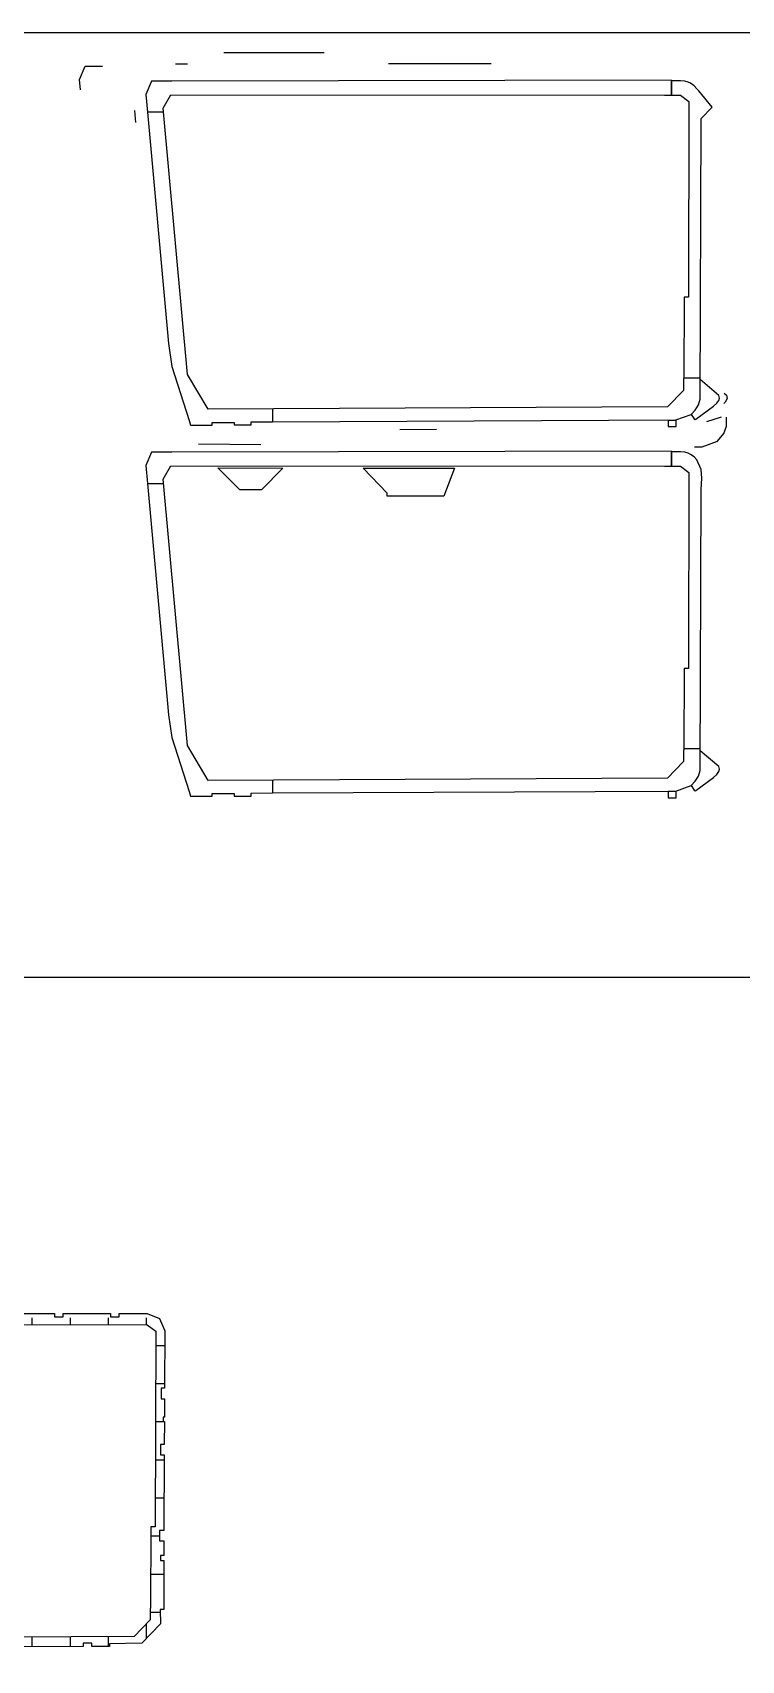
# Model space of a CAD drawing. Extents: x -1057 to 3416, y -340 to 4111.
# Drawn here: x 489 to 618.9, y -22.8 to 275.6 of the extents above; entities that cross this region are included whole.
import ezdxf

# ---------------------------------------------------------------- set-up
doc = ezdxf.new("R2010")
doc.units = 0
doc.header["$LTSCALE"] = 50
doc.linetypes.add('CONTINU', pattern=[0])
doc.layers.add('0.1', color=8, linetype='Continuous', lineweight=13)
doc.layers.add('medir projeto', color=6, linetype='Continuous')

msp = doc.modelspace()

# ---------------------------------------------------------------- hatches: boundary and pattern name
at = {"layer": '0.1', "linetype": 'CONTINU', "lineweight": -2}
h = msp.add_hatch(dxfattribs=at)
h.set_pattern_fill('ANGLE', color=8)
h.set_pattern_definition([(0, (0, 0), (0, 6.985), [5.08, -1.905]), (90, (0, 0), (-6.985, 4e-16), [5.08, -1.905])])
h.paths.add_polyline_path([(483.952, -19.324), (485.852, -19.316), (485.854, -20.316), (498.253, -20.267), (498.251, -19.658), (499.851, -19.65), (499.853, -20.245), (503.073, -20.235), (503.072, -19.751), (509.042, -19.663), (512.432, -16.085), (512.412, -13.477), (513.032, -13.477), (513.065, -4.493), (512.471, -4.496), (512.467, -3.593), (513.069, -3.591), (513.079, -0.863), (512.284, -0.861), (512.29, 1.037), (513.084, 1.035), (513.138, 14.866), (512.469, 14.868), (512.475, 16.767), (513.145, 16.765), (513.16, 20.998), (512.926, 20.998), (512.929, 21.769), (513.161, 21.768), (513.175, 25.168), (512.574, 25.17), (512.581, 27.072), (513.182, 27.07), (513.22, 37.586), (512.287, 39.844), (510.023, 40.784), (504.883, 40.783), (504.883, 40.183), (503.283, 40.183), (503.283, 40.783), (494.633, 40.783), (494.633, 40.183), (493.033, 40.183), (493.033, 40.783), (486.883, 40.783), (486.883, 40.183), (485.283, 40.183), (485.283, 40.783), (478.883, 40.783), (478.883, 40.183), (477.283, 40.183), (477.283, 40.783), (473.146, 40.783), (473.146, 40.183), (471.246, 40.183), (471.246, 40.783), (445.049, 40.734), (445.049, 40.136), (443.297, 40.136), (443.3, 40.735), (415.859, 40.703), (415.446, 39.185), (413.636, 39.183), (413.248, 40.693), (412.774, 39.949), (412.62, 39.08), (412.655, 38.699), (413.005, 38.732), (413.075, 37.966), (412.726, 37.934), (413.557, 28.919), (414.362, 28.989), (414.499, 27.396), (413.703, 27.323), (413.712, 27.222), (415.273, 26.944), (415.437, 25.141), (413.952, 24.586), (414.117, 22.772), (414.913, 22.844), (415.059, 21.251), (414.262, 21.178), (414.709, 16.26), (414.909, 16.278), (414.979, 15.508), (414.78, 15.49), (414.942, 13.709), (415.738, 13.782), (415.883, 12.188), (415.087, 12.116), (415.784, 4.449), (416.046, 4.472), (416.116, 3.702), (415.855, 3.678), (416.431, -2.653), (417.228, -2.581), (417.373, -4.174), (416.576, -4.246), (417.227, -9.892), (417.487, -9.857), (417.59, -10.623), (417.33, -10.658), (417.36, -10.876), (418.283, -14.038), (419.458, -17.649), (419.353, -17.855), (420.735, -22.038), (420.984, -22.156), (421.2, -22.813), (424.209, -22.813), (424.208, -21.366), (430.204, -21.366), (430.202, -19.414), (433.607, -19.411), (433.611, -20.556), (445.294, -20.497), (445.289, -19.926), (446.892, -19.921), (446.894, -20.49), (451.965, -20.466), (451.962, -19.901), (453.562, -19.903), (453.565, -20.46), (462.298, -20.421), (462.295, -19.821), (463.895, -19.819), (463.895, -20.419), (469.492, -20.392), (469.49, -19.79), (471.09, -19.785), (471.092, -20.385), (477.661, -20.355), (477.658, -19.752), (479.557, -19.745), (479.56, -20.345), (483.953, -20.325)])
h.paths.add_polyline_path([(423.42, -18.844), (419.662, -12.456), (415.221, 36.341), (416.603, 38.831), (425.312, 38.687), (429.232, 34.781), (433.245, 34.761), (437.065, 38.729), (451.844, 38.735), (456.267, 34.169), (456.259, 32.427), (457.159, 32.427), (457.165, 33.643), (466.659, 33.596), (468.602, 38.745), (510.012, 38.733), (511.57, 37.566), (511.468, 1.675), (510.691, 1.675), (510.617, -13.225), (510.574, -15.39), (507.635, -18.421), (461.407, -18.653), (455.657, -18.682)], flags=16)

# ---------------------------------------------------------------- linework, layer by layer
at = {"layer": '0.1', "color": 6, "linetype": 'CONTINU', "lineweight": -2}
for points in [[(486.883, 40.783), (493.033, 40.783), (493.033, 40.183), (494.633, 40.183), (494.633, 40.783), (503.283, 40.783), (503.283, 40.183), (504.883, 40.183), (504.883, 40.783), (510.023, 40.784), (510.023, 40.784), (512.287, 39.844), (513.22, 37.586), (513.182, 27.07), (512.581, 27.072), (512.574, 25.17), (513.175, 25.168), (513.161, 21.768), (512.929, 21.769), (512.926, 20.998), (513.16, 20.998), (513.145, 16.765), (512.475, 16.767), (512.469, 14.868), (513.138, 14.866), (513.084, 1.035), (512.29, 1.037), (512.284, -0.861), (513.079, -0.863), (513.069, -3.591), (512.467, -3.593), (512.471, -4.496), (513.065, -4.493), (513.032, -13.477), (512.412, -13.477), (512.432, -16.085), (509.042, -19.663), (503.072, -19.751), (503.073, -20.235), (499.853, -20.245), (499.851, -19.65), (498.251, -19.658), (498.253, -20.267), (485.854, -20.316)], [(468.602, 38.745), (510.012, 38.733), (511.57, 37.566), (511.468, 1.675), (510.691, 1.675), (510.617, -13.225), (510.584, -13.221), (510.574, -15.39), (507.635, -18.421), (461.407, -18.653)]]:
    msp.add_lwpolyline(points, dxfattribs=at)
at = {"layer": 'medir projeto', "color": 5, "linetype": 'CONTINU', "lineweight": -2}
for p, q in [((542.475, 271.896), (524.042, 271.896)), ((517.415, 269.833), (515.215, 269.833)), ((573.023, 269.88), (554.249, 269.88)), ((507.915, 259.098), (507.716, 261.289)), ((556.296, 202.839), (563.021, 202.869))]:
    msp.add_line(p, q, dxfattribs=at)
at = {"layer": 'medir projeto', "color": 6, "linetype": 'CONTINU', "lineweight": -2}
for p, q in [((510.826, 266.707), (509.776, 264.251)), ((514.535, 266.695), (510.826, 266.707)), ((606.086, 266.879), (514.535, 266.695)), ((606.086, 264.128), (606.086, 266.879)), ((607.749, 266.779), (606.086, 266.779)), ((606.086, 266.779), (606.086, 264.128)), ((608.573, 266.691), (607.749, 266.779)), ((609.177, 266.505), (608.573, 266.691)), ((609.577, 266.316), (609.177, 266.505)), ((610.242, 265.856), (609.577, 266.316)), ((610.769, 265.297), (610.242, 265.856)), ((509.776, 264.251), (510.077, 260.979)), ((512.958, 261.736), (514.323, 264.197)), ((514.323, 264.197), (604.842, 264.129)), ((604.842, 264.129), (607.749, 264.128)), ((604.842, 264.129), (604.842, 264.129)), ((607.749, 264.128), (609.307, 262.961)), ((609.307, 262.961), (609.205, 227.071)), ((611.139, 264.903), (610.769, 265.297)), ((613.527, 261.926), (611.139, 264.903)), ((513.027, 260.982), (510.077, 260.979)), ((510.077, 260.979), (513.698, 221.288)), ((517.4, 212.939), (512.958, 261.736)), ((611.356, 208.378), (611.546, 259.847)), ((611.546, 259.847), (613.527, 261.926)), ((608.428, 227.07), (608.354, 212.17)), ((609.205, 227.071), (608.428, 227.07)), ((513.698, 221.288), (513.945, 218.574)), ((513.945, 218.574), (514.504, 214.409)), ((514.504, 214.409), (517.673, 204.507)), ((521.157, 206.551), (517.4, 212.939)), ((608.321, 212.17), (608.311, 210.006)), ((608.354, 212.17), (608.321, 212.17)), ((608.355, 212.332), (611.371, 212.321)), ((614.788, 209.077), (611.37, 211.993)), ((608.311, 210.006), (605.372, 206.974)), ((614.886, 208.594), (614.788, 209.077)), ((605.372, 206.974), (521.157, 206.551)), ((532.971, 206.611), (532.983, 204.248)), ((533.874, 206.615), (533.874, 206.615)), ((609.696, 205.586), (610.459, 206.385)), ((610.459, 206.385), (611.021, 207.327)), ((610.59, 204.703), (613.801, 207.098)), ((611.021, 207.327), (611.356, 208.378)), ((613.801, 207.098), (614.406, 207.652)), ((614.406, 207.652), (614.796, 208.169)), ((614.796, 208.169), (614.886, 208.594)), ((517.673, 204.507), (517.958, 203.641)), ((517.958, 203.641), (521.945, 203.641)), ((521.945, 203.641), (521.945, 204.143)), ((521.945, 204.143), (525.945, 204.142)), ((525.945, 204.142), (525.945, 203.683)), ((525.945, 203.683), (528.047, 203.682)), ((528.047, 203.682), (529.047, 203.682)), ((529.047, 204.228), (532.983, 204.248)), ((529.047, 203.682), (529.047, 204.228)), ((532.983, 204.248), (606.898, 204.589)), ((606.945, 204.486), (605.491, 204.491)), ((605.491, 204.491), (605.491, 203.364)), ((605.491, 203.364), (606.945, 203.36)), ((606.898, 204.589), (609.696, 205.586)), ((606.945, 203.36), (606.945, 204.486)), ((609.696, 205.586), (610.274, 204.76)), ((610.274, 204.76), (610.433, 204.652)), ((610.433, 204.652), (610.59, 204.703)), ((612.606, 204.276), (615.267, 205.174)), ((604.842, 196.093), (607.749, 196.093))]:
    msp.add_line(p, q, dxfattribs=at)
at = {"layer": 'medir projeto', "color": 7, "linetype": 'CONTINU', "lineweight": -2}
msp.add_lwpolyline([(353.46, 275.599), (790.538, 275.599), (790.538, 102.35), (353.46, 102.35)], close=True, dxfattribs=at)
at = {"layer": 'medir projeto', "color": 5, "linetype": 'CONTINU', "lineweight": -2}
for points in [[(497.794, 265.083), (497.616, 267.009), (498.666, 269.465), (501.815, 269.454)], [(615.776, 209.48), (616.19, 209.118), (616.287, 208.533), (615.927, 207.826), (615.698, 207.584)], [(610.31, 199.676), (611.74, 199.682), (614.538, 200.679), (615.667, 202.092), (616.198, 203.471), (616.204, 205.102)], [(530.864, 200.009), (519.438, 200.129)]]:
    msp.add_lwpolyline(points, dxfattribs=at)
at = {"layer": 'medir projeto', "color": 6, "linetype": 'CONTINU', "lineweight": -2}
for points in [[(606.086, 196.093), (606.086, 198.843), (514.535, 198.659), (510.826, 198.671), (509.776, 196.216), (510.077, 192.944), (513.027, 192.946)], [(611.546, 191.812), (611.645, 193.891), (611.518, 195.491), (610.769, 197.262), (610.242, 197.82), (609.577, 198.281), (609.177, 198.469), (608.573, 198.656), (607.749, 198.743), (606.086, 198.743), (606.086, 196.093)], [(512.958, 193.701), (514.323, 196.162), (604.842, 196.093), (604.842, 196.093)], [(607.749, 196.093), (609.307, 194.926), (609.205, 159.035), (608.428, 159.035)], [(510.077, 192.944), (513.698, 153.253), (513.945, 150.538), (514.504, 146.373), (517.673, 136.472), (517.958, 135.606), (521.945, 135.606), (521.945, 136.107), (525.945, 136.107), (525.945, 135.647), (528.047, 135.647), (529.047, 135.647), (529.047, 136.192), (532.983, 136.212)], [(605.372, 138.939), (521.157, 138.516), (517.4, 144.904), (512.958, 193.701)], [(532.971, 138.575), (532.983, 136.212), (606.898, 136.553), (609.696, 137.55), (610.459, 138.35), (611.021, 139.292), (611.356, 140.343), (611.546, 191.812)], [(608.428, 159.035), (608.354, 144.135), (608.321, 144.135), (608.311, 141.97), (605.372, 138.939)], [(611.371, 144.286), (608.355, 144.297)], [(609.696, 137.55), (610.274, 136.724), (610.433, 136.617), (610.59, 136.667), (613.801, 139.062), (614.406, 139.617), (614.796, 140.133), (614.886, 140.559), (614.788, 141.042), (611.37, 143.958)]]:
    msp.add_lwpolyline(points, dxfattribs=at)
at = {"layer": 'medir projeto', "color": 5, "linetype": 'CONTINU', "lineweight": -2}
for points in [[(534.853, 195.77), (530.981, 191.749), (526.981, 191.768), (522.938, 195.783)], [(566.338, 195.733), (564.395, 190.584), (554, 190.583), (554.003, 191.157), (549.58, 195.722)]]:
    msp.add_lwpolyline(points, close=True, dxfattribs=at)
at = {"layer": 'medir projeto', "color": 6, "linetype": 'CONTINU', "lineweight": -2}
msp.add_lwpolyline([(605.491, 135.329), (606.945, 135.325), (606.945, 136.451), (605.491, 136.455)], close=True, dxfattribs=at)

doc.saveas('drawing.dxf')
